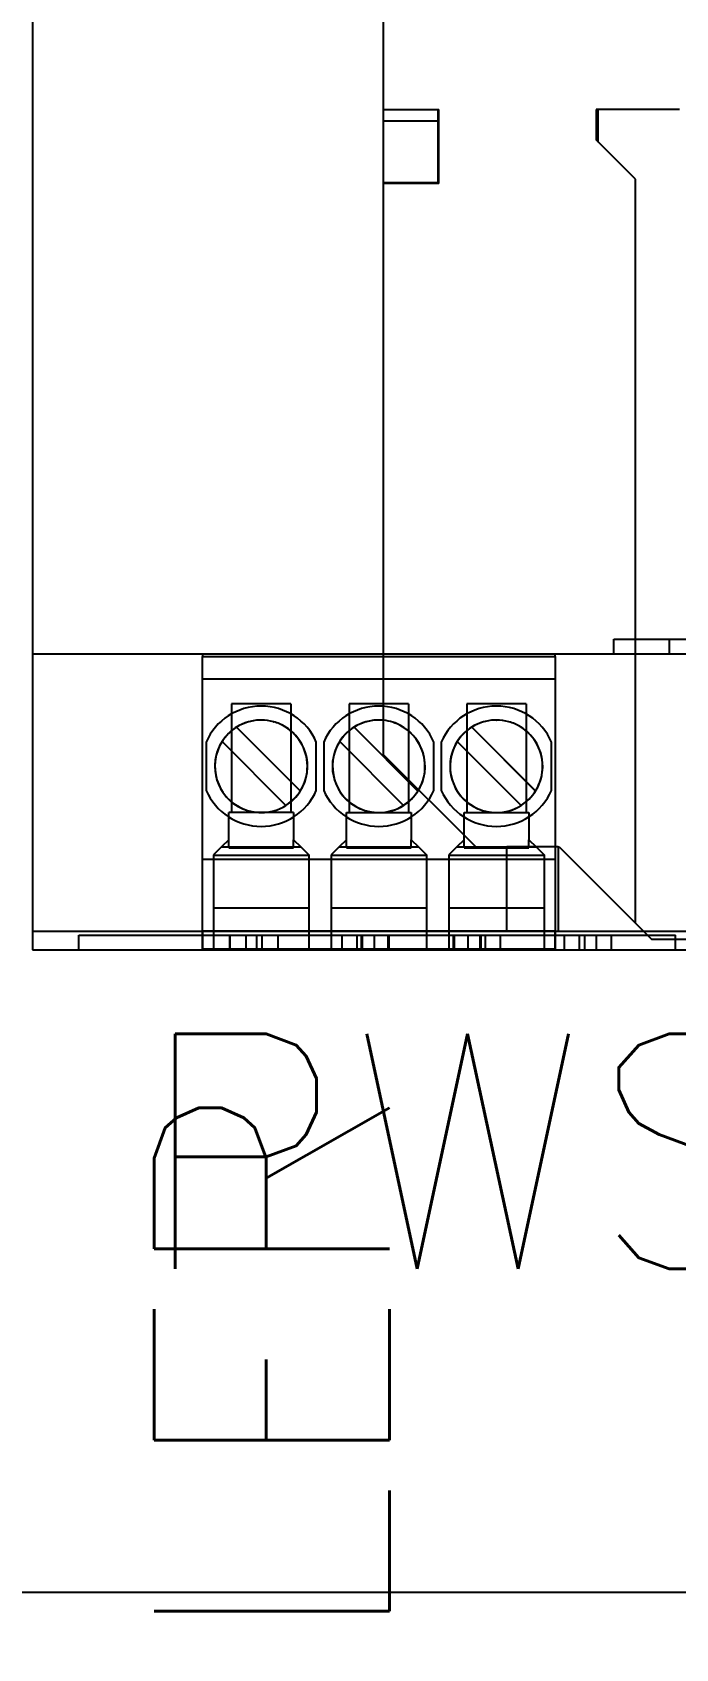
# Model space of a CAD drawing. Header units: inches. Extents: x -8 to 28.4, y -30 to 31.2.
# Drawn here: x 3.064 to 4.432, y 7.999 to 11.438 of the extents above; entities that cross this region are included whole.
import ezdxf
from ezdxf.enums import TextEntityAlignment as Align

# ---------------------------------------------------------------- set-up
doc = ezdxf.new("R2010")
doc.units = ezdxf.units.IN
doc.header["$MEASUREMENT"] = 0
for name, color, linetype in [('MAIN-1', 7, 'Continuous'), ('MAIN-2', 7, 'Continuous'), ('PSYMS', 7, 'Continuous'), ('PTAG', 150, 'Continuous')]:
    doc.layers.add(name, color=color, linetype=linetype)
doc.styles.add('WD', font='romans.shx')

# ---------------------------------------------------------------- blocks, each defined once
blk = doc.blocks.new('2866776')
at = {"layer": 'MAIN-1'}
for p, q in [((0, 4.7278), (0, 0.6333)), ((0, 0.6333), (0, 0.0034)), ((0, 0.6333), (3.5433, 0.6333)), ((0.3614, 0.6333), (0.3614, 0.6276)), ((0.3614, 0.5792), (0.3614, 0.6276)), ((0.3614, 0.6276), (1.1112, 0.6276)), ((1.1112, 0.6276), (1.1112, 0.6333)), ((1.1112, 0.6276), (1.1112, 0.5792)), ((0.3614, 0.1964), (0.3614, 0.5792)), ((1.1112, 0.5792), (0.3614, 0.5792)), ((1.1112, 0.5792), (1.1112, 0.1964)), ((0.5128, 0.4887), (0.5129, 0.4887)), ((0.7362, 0.4924), (0.7364, 0.4923)), ((1.0128, 0.4887), (1.0129, 0.4887)), ((0.5695, 0.3414), (0.4338, 0.4771)), ((0.6838, 0.4771), (0.8195, 0.3414)), ((0.9338, 0.4771), (1.0695, 0.3414)), ((0.3692, 0.4456), (0.3692, 0.3426)), ((0.5389, 0.3108), (0.4032, 0.4465)), ((0.4032, 0.4465), (0.4032, 0.4465)), ((0.5389, 0.3108), (0.4032, 0.4465)), ((0.6035, 0.3426), (0.6035, 0.4456)), ((0.6192, 0.4456), (0.6192, 0.3426)), ((0.6532, 0.4465), (0.6532, 0.4465)), ((0.7889, 0.3108), (0.6532, 0.4465)), ((0.7889, 0.3108), (0.6532, 0.4465)), ((0.8535, 0.3426), (0.8535, 0.4456)), ((0.8692, 0.4456), (0.8692, 0.3426)), ((0.9032, 0.4465), (0.9032, 0.4465)), ((1.0389, 0.3108), (0.9032, 0.4465)), ((1.0389, 0.3108), (0.9032, 0.4465)), ((1.1035, 0.3426), (1.1035, 0.4456)), ((0.3614, 0.0055), (0.3614, 0.1964)), ((0.3614, 0.1964), (1.1112, 0.1964)), ((1.1112, 0.1964), (1.1112, 0.0055)), ((1.231, 0.0034), (1.231, 0.0349)), ((1.231, 0.0034), (1.231, 0.0349)), ((1.231, 0.0034), (1.231, 0.0349)), ((1.231, 0.0034), (1.231, 0.0349)), ((1.231, 0.0034), (1.231, 0.0349)), ((1.231, 0.0034), (1.231, 0.0349)), ((1.231, 0.0034), (1.231, 0.0349)), ((0, 0.0034), (0.3614, 0.0034)), ((0.3614, 0.0055), (0.3614, 0.0034)), ((0.3614, 0.0055), (1.1112, 0.0055)), ((0.3614, 0.0034), (1.1112, 0.0034)), ((1.1112, 0.0034), (1.1112, 0.0055)), ((1.1112, 0.0034), (1.9518, 0.0034))]:
    blk.add_line(p, q, dxfattribs=at)
for centre, radius, start, end in [((0.4864, 0.3941), 0.128, 90, 156.2604), ((0.4864, 0.3941), 0.128, 23.7396, 90), ((0.7364, 0.3941), 0.128, 90, 156.2604), ((0.7364, 0.3941), 0.128, 23.7396, 90), ((0.9864, 0.3941), 0.128, 90, 156.2604), ((0.9864, 0.3941), 0.128, 23.7396, 90), ((0.4862, 0.3939), 0.0984, 90, 270), ((0.4862, 0.3939), 0.0984, 74.3479, 90), ((0.4862, 0.3939), 0.0984, 66.5218, 74.3479), ((0.4862, 0.3939), 0.0984, 302.291, 66.5218), ((0.7362, 0.3939), 0.0984, 90, 270), ((0.7362, 0.3939), 0.0984, 66.5218, 90), ((0.7362, 0.3939), 0.0984, 270, 66.5218), ((0.9862, 0.3939), 0.0984, 90, 270), ((0.9862, 0.3939), 0.0984, 74.3479, 90), ((0.9862, 0.3939), 0.0984, 66.5218, 74.3479), ((0.9862, 0.3939), 0.0984, 302.291, 66.5218), ((0.4864, 0.3941), 0.128, 203.7396, 270), ((0.4862, 0.3939), 0.0984, 270, 302.291), ((0.4864, 0.3941), 0.128, 270, 336.2604), ((0.7364, 0.3941), 0.128, 203.7396, 270), ((0.7364, 0.3941), 0.128, 270, 336.2604), ((0.9864, 0.3941), 0.128, 203.7396, 270), ((0.9862, 0.3939), 0.0984, 270, 302.291), ((0.9864, 0.3941), 0.128, 270, 336.2604)]:
    blk.add_arc(centre, radius, start, end, dxfattribs=at)
for centre, start_param, end_param in [((0.4864, 0.3939), -2.748893, -2.18531), ((0.4864, 0.3939), -3.022075, -2.748893), ((0.4864, 0.3939), 3.12605, 3.26111), ((0.4864, 0.3939), 3.124519, 3.12605), ((0.7364, 0.3939), -2.748893, -2.18531), ((0.7364, 0.3939), 3.12605, 3.534292), ((0.7364, 0.3939), 3.124519, 3.12605), ((0.9864, 0.3939), -2.748893, -2.18531), ((0.9864, 0.3939), -3.022075, -2.748893), ((0.9864, 0.3939), 3.12605, 3.26111), ((0.9864, 0.3939), 3.124519, 3.12605), ((0.4864, 0.3939), -2.18531, -1.741681), ((0.7364, 0.3939), -2.18531, -1.741681), ((0.9864, 0.3939), -2.18531, -1.741681), ((0.4864, 0.3939), -1.741681, -0.018604), ((0.7364, 0.3939), -1.741681, -0.018604), ((0.9864, 0.3939), -1.741681, -0.018604)]:
    blk.add_ellipse(centre, major_axis=(-0.0377, -0.0909), ratio=1, start_param=start_param, end_param=end_param, dxfattribs=at)
at = {"layer": 'MAIN-2'}
for p, q in [((0.7457, 3.8445), (0.7457, 0.4193)), ((0.7457, 1.7913), (0.7457, 1.7913)), ((0.7457, 1.7913), (0.8638, 1.7913)), ((0.8622, 1.7913), (0.8617, 1.7677)), ((0.8638, 1.6339), (0.8638, 1.7913)), ((1.1985, 1.7913), (1.1985, 1.7269)), ((1.3756, 1.7913), (1.1985, 1.7913)), ((1.203, 1.7224), (1.203, 1.7913)), ((0.7457, 1.7677), (0.8617, 1.7677)), ((0.8617, 1.7677), (0.8617, 1.6359)), ((1.2817, 1.6436), (1.1985, 1.7269)), ((0.8617, 1.6359), (0.7457, 1.636)), ((0.8638, 1.6339), (0.7457, 1.6339)), ((0.8638, 1.6339), (0.8617, 1.6359)), ((1.2817, 0.0604), (1.2817, 1.6436)), ((1.2817, 1.6436), (1.2817, 1.6436)), ((1.2362, 0.6648), (1.2362, 0.6648)), ((1.2362, 0.6648), (1.4724, 0.6648)), ((1.2362, 0.6333), (1.2362, 0.6648)), ((1.3543, 0.6333), (1.3543, 0.6648)), ((0, 0.6333), (0, 0.6333)), ((0.3614, 0.6333), (0.3614, 0.6333)), ((0.3614, 0.6276), (0.3614, 0.6276)), ((0.3614, 0.6276), (0.3614, 0.6276)), ((1.1112, 0.6333), (1.1112, 0.6333)), ((1.1112, 0.6276), (1.1112, 0.6276)), ((1.1112, 0.6276), (1.1112, 0.6276)), ((1.2362, 0.6333), (1.2362, 0.6333)), ((0.4234, 0.5272), (0.4234, 0.5272)), ((0.4234, 0.5272), (0.4234, 0.2955)), ((0.5494, 0.5272), (0.4234, 0.5272)), ((0.5494, 0.5272), (0.5494, 0.5272)), ((0.5494, 0.5272), (0.5494, 0.2955)), ((0.6734, 0.5272), (0.6734, 0.5272)), ((0.7994, 0.5272), (0.6734, 0.5272)), ((0.6734, 0.5272), (0.6734, 0.2955)), ((0.7994, 0.5272), (0.7994, 0.2955)), ((0.7994, 0.5272), (0.7994, 0.5272)), ((0.9234, 0.5272), (0.9234, 0.5272)), ((1.0494, 0.5272), (0.9234, 0.5272)), ((0.9234, 0.5272), (0.9234, 0.2955)), ((1.0494, 0.5272), (1.0494, 0.2955)), ((1.0494, 0.5272), (1.0494, 0.5272)), ((0.4862, 0.4924), (0.4864, 0.4923)), ((0.524, 0.4848), (0.5239, 0.4849)), ((0.774, 0.4848), (0.7739, 0.4849)), ((0.9862, 0.4924), (0.9864, 0.4923)), ((1.024, 0.4848), (1.0239, 0.4849)), ((0.4338, 0.4771), (0.5696, 0.3413)), ((0.4338, 0.4771), (0.4338, 0.4771)), ((0.6838, 0.4771), (0.6838, 0.4771)), ((0.6838, 0.4771), (0.8196, 0.3413)), ((0.9338, 0.4771), (0.9338, 0.4771)), ((0.9338, 0.4771), (1.0696, 0.3413)), ((0.3692, 0.4456), (0.3692, 0.4456)), ((0.6035, 0.4456), (0.6035, 0.4456)), ((0.6192, 0.4456), (0.6192, 0.4456)), ((0.7457, 0.4193), (0.7457, 0.4193)), ((0.7457, 0.4193), (0.9426, 0.2224)), ((0.8535, 0.4456), (0.8535, 0.4456)), ((0.8692, 0.4456), (0.8692, 0.4456)), ((1.1035, 0.4456), (1.1035, 0.4456)), ((0.3692, 0.3426), (0.3692, 0.3426)), ((0.539, 0.3107), (0.5389, 0.3108)), ((0.5389, 0.3107), (0.5389, 0.3108)), ((0.5389, 0.3107), (0.539, 0.3107)), ((0.5696, 0.3413), (0.5695, 0.3414)), ((0.5696, 0.3413), (0.5696, 0.3413)), ((0.6035, 0.3426), (0.6035, 0.3426)), ((0.6192, 0.3426), (0.6192, 0.3426)), ((0.789, 0.3107), (0.7889, 0.3108)), ((0.7889, 0.3107), (0.7889, 0.3108)), ((0.7889, 0.3107), (0.789, 0.3107)), ((0.8195, 0.3414), (0.8196, 0.3413)), ((0.8196, 0.3413), (0.8196, 0.3413)), ((0.8535, 0.3426), (0.8535, 0.3426)), ((0.8692, 0.3426), (0.8692, 0.3426)), ((1.0389, 0.3107), (1.0389, 0.3108)), ((1.039, 0.3107), (1.0389, 0.3108)), ((1.0389, 0.3107), (1.039, 0.3107)), ((1.0695, 0.3414), (1.0696, 0.3413)), ((1.0696, 0.3413), (1.0696, 0.3413)), ((1.1035, 0.3426), (1.1035, 0.3426)), ((0.4175, 0.2955), (0.4175, 0.2955)), ((0.5553, 0.2955), (0.4175, 0.2955)), ((0.4175, 0.2378), (0.4175, 0.2955)), ((0.4234, 0.2955), (0.4234, 0.2955)), ((0.4471, 0.3036), (0.447, 0.3037)), ((0.4597, 0.2992), (0.4598, 0.2991)), ((0.4862, 0.2955), (0.4864, 0.2955)), ((0.5494, 0.2955), (0.5494, 0.2955)), ((0.5553, 0.2955), (0.5553, 0.2955)), ((0.5553, 0.2955), (0.5553, 0.2378)), ((0.6675, 0.2378), (0.6675, 0.2955)), ((0.6675, 0.2955), (0.8053, 0.2955)), ((0.6675, 0.2955), (0.6675, 0.2955)), ((0.6734, 0.2955), (0.6734, 0.2955)), ((0.6971, 0.3036), (0.697, 0.3037)), ((0.7097, 0.2992), (0.7098, 0.2991)), ((0.7362, 0.2955), (0.7364, 0.2955)), ((0.7994, 0.2955), (0.7994, 0.2955)), ((0.8053, 0.2955), (0.8053, 0.2378)), ((0.8053, 0.2955), (0.8053, 0.2955)), ((0.9175, 0.2378), (0.9175, 0.2955)), ((0.9175, 0.2955), (1.0553, 0.2955)), ((0.9175, 0.2955), (0.9175, 0.2955)), ((0.9234, 0.2955), (0.9234, 0.2955)), ((0.9471, 0.3036), (0.947, 0.3037)), ((0.9597, 0.2992), (0.9598, 0.2991)), ((0.9862, 0.2955), (0.9864, 0.2955)), ((1.0494, 0.2955), (1.0494, 0.2955)), ((1.0553, 0.2955), (1.0553, 0.2378)), ((1.0553, 0.2955), (1.0553, 0.2955)), ((0.4021, 0.2224), (0.385, 0.2053)), ((0.4175, 0.2378), (0.4021, 0.2224)), ((0.4021, 0.2224), (0.5706, 0.2224)), ((0.4175, 0.2201), (0.4175, 0.2378)), ((0.4175, 0.2378), (0.4175, 0.2378)), ((0.4175, 0.2201), (0.5553, 0.2201)), ((0.5553, 0.2378), (0.5706, 0.2224)), ((0.5553, 0.2201), (0.5553, 0.2378)), ((0.5553, 0.2378), (0.5553, 0.2378)), ((0.5706, 0.2224), (0.5877, 0.2053)), ((0.6521, 0.2224), (0.635, 0.2053)), ((0.6675, 0.2378), (0.6521, 0.2224)), ((0.6521, 0.2224), (0.8206, 0.2224)), ((0.6675, 0.2378), (0.6675, 0.2378)), ((0.6675, 0.2201), (0.6675, 0.2378)), ((0.6675, 0.2201), (0.8053, 0.2201)), ((0.8053, 0.2378), (0.8206, 0.2224)), ((0.8053, 0.2378), (0.8053, 0.2378)), ((0.8053, 0.2201), (0.8053, 0.2378)), ((0.8206, 0.2224), (0.8377, 0.2053)), ((0.9021, 0.2224), (0.885, 0.2053)), ((0.9175, 0.2378), (0.9021, 0.2224)), ((0.9021, 0.2224), (1.0706, 0.2224)), ((0.9175, 0.2378), (0.9175, 0.2378)), ((0.9175, 0.2201), (0.9175, 0.2378)), ((0.9175, 0.2201), (1.0553, 0.2201)), ((0.9426, 0.2224), (1.0086, 0.2224)), ((0.9426, 0.2224), (0.9426, 0.2224)), ((1.0086, 0.0428), (1.0086, 0.2224)), ((1.1174, 0.2224), (1.0086, 0.2224)), ((1.0553, 0.2378), (1.0706, 0.2224)), ((1.0553, 0.2378), (1.0553, 0.2378)), ((1.0553, 0.2201), (1.0553, 0.2378)), ((1.0706, 0.2224), (1.0877, 0.2053)), ((1.1174, 0.2224), (1.1174, 0.0428)), ((1.1174, 0.2224), (1.1197, 0.2224)), ((1.1197, 0.2224), (1.3166, 0.0256)), ((1.1197, 0.2224), (1.1197, 0.2224)), ((0.3614, 0.1964), (0.3614, 0.1964)), ((0.385, 0.2053), (0.385, 0.205)), ((0.385, 0.2053), (0.385, 0.2053)), ((0.385, 0.205), (0.5877, 0.205)), ((0.385, 0.205), (0.385, 0.0055)), ((0.5877, 0.2053), (0.5877, 0.2053)), ((0.5877, 0.2053), (0.5877, 0.205)), ((0.5877, 0.205), (0.5877, 0.0055)), ((0.635, 0.2053), (0.635, 0.2053)), ((0.635, 0.2053), (0.635, 0.205)), ((0.635, 0.205), (0.635, 0.0055)), ((0.635, 0.205), (0.8377, 0.205)), ((0.8377, 0.2053), (0.8377, 0.205)), ((0.8377, 0.2053), (0.8377, 0.2053)), ((0.8377, 0.205), (0.8377, 0.0055)), ((0.885, 0.2053), (0.885, 0.2053)), ((0.885, 0.2053), (0.885, 0.205)), ((0.885, 0.205), (0.885, 0.0055)), ((0.885, 0.205), (1.0877, 0.205)), ((1.0877, 0.2053), (1.0877, 0.2053)), ((1.0877, 0.2053), (1.0877, 0.205)), ((1.0877, 0.205), (1.0877, 0.0055)), ((1.1112, 0.1964), (1.1112, 0.1964)), ((0.5877, 0.0921), (0.385, 0.0921)), ((0.8377, 0.0921), (0.635, 0.0921)), ((1.0877, 0.0921), (0.885, 0.0921)), ((0, 0.0428), (0, 0.0428)), ((0, 0.0428), (3.5433, 0.0428)), ((0.0984, 0.0349), (0.0984, 0.0349)), ((0.0984, 0.0349), (0.0984, 0.0349)), ((0.0984, 0.0349), (0.0984, 0.0349)), ((0.0984, 0.0349), (0.0984, 0.0349)), ((0.0984, 0.0349), (0.0984, 0.0349)), ((0.0984, 0.0349), (0.0984, 0.0349)), ((0.0984, 0.0349), (0.0984, 0.0349)), ((0.0984, 0.0349), (0.0984, 0.0349)), ((0.0984, 0.0349), (0.0984, 0.0349)), ((0.0984, 0.0349), (0.0984, 0.0349)), ((0.0984, 0.0349), (0.4769, 0.0349)), ((0.0984, 0.0349), (0.0984, 0.0349)), ((0.0984, 0.0034), (0.0984, 0.0349)), ((0.0984, 0.0349), (0.0984, 0.0349)), ((0.0984, 0.0349), (0.0984, 0.0349)), ((0.3614, 0.0429), (0.3614, 0.0055)), ((1.1112, 0.0429), (0.3614, 0.0429)), ((0.3614, 0.0429), (0.3614, 0.0429)), ((0.42, 0.0034), (0.42, 0.0349)), ((0.42, 0.0034), (0.42, 0.0349)), ((0.42, 0.0034), (0.42, 0.0349)), ((0.42, 0.0034), (0.42, 0.0349)), ((0.42, 0.0034), (0.42, 0.0349)), ((0.42, 0.0034), (0.42, 0.0349)), ((0.42, 0.0034), (0.42, 0.0349)), ((0.42, 0.0034), (0.42, 0.0349)), ((0.42, 0.0034), (0.42, 0.0349)), ((0.42, 0.0034), (0.42, 0.0349)), ((0.42, 0.0034), (0.42, 0.0349)), ((0.42, 0.0034), (0.42, 0.0349)), ((0.42, 0.0034), (0.42, 0.0349)), ((0.42, 0.0034), (0.42, 0.0349)), ((0.42, 0.0034), (0.42, 0.0349)), ((0.42, 0.0034), (0.42, 0.0349)), ((0.42, 0.0034), (0.42, 0.0349)), ((0.42, 0.0034), (0.42, 0.0349)), ((0.42, 0.0034), (0.42, 0.0349)), ((0.42, 0.0034), (0.42, 0.0349)), ((0.42, 0.0034), (0.42, 0.0349)), ((0.42, 0.0034), (0.42, 0.0349)), ((0.42, 0.0034), (0.42, 0.0349)), ((0.4201, 0.0034), (0.4201, 0.0349)), ((0.4542, 0.0349), (0.5224, 0.0349)), ((0.4542, 0.0034), (0.4542, 0.0349)), ((0.4542, 0.0034), (0.4542, 0.0349)), ((0.4542, 0.0034), (0.4542, 0.0349)), ((0.4542, 0.0034), (0.4542, 0.0349)), ((0.4542, 0.0034), (0.4542, 0.0349)), ((0.4542, 0.0034), (0.4542, 0.0349)), ((0.4542, 0.0034), (0.4542, 0.0349)), ((0.4542, 0.0034), (0.4542, 0.0349)), ((0.4542, 0.0034), (0.4542, 0.0349)), ((0.4542, 0.0034), (0.4542, 0.0349)), ((0.4542, 0.0034), (0.4542, 0.0349)), ((0.4542, 0.0034), (0.4542, 0.0349)), ((0.4768, 0.0034), (0.4768, 0.0349)), ((0.4769, 0.0349), (0.4882, 0.0349)), ((0.4769, 0.0034), (0.4769, 0.0349)), ((0.4882, 0.0034), (0.4882, 0.0349)), ((0.4882, 0.0034), (0.4882, 0.0349)), ((0.4882, 0.0034), (0.4882, 0.0349)), ((0.4882, 0.0034), (0.4882, 0.0349)), ((0.4882, 0.0034), (0.4882, 0.0349)), ((0.4882, 0.0034), (0.4882, 0.0349)), ((0.4882, 0.0034), (0.4882, 0.0349)), ((0.4882, 0.0034), (0.4882, 0.0349)), ((0.4882, 0.0034), (0.4882, 0.0349)), ((0.4882, 0.0034), (0.4882, 0.0349)), ((0.4882, 0.0034), (0.4882, 0.0349)), ((0.5224, 0.0349), (0.6587, 0.0349)), ((0.5224, 0.0034), (0.5224, 0.0349)), ((0.5224, 0.0034), (0.5224, 0.0349)), ((0.5224, 0.0034), (0.5224, 0.0349)), ((0.5224, 0.0034), (0.5224, 0.0349)), ((0.5224, 0.0034), (0.5224, 0.0349)), ((0.5224, 0.0034), (0.5224, 0.0349)), ((0.5224, 0.0034), (0.5224, 0.0349)), ((0.5224, 0.0034), (0.5224, 0.0349)), ((0.5224, 0.0034), (0.5224, 0.0349)), ((0.5224, 0.0034), (0.5224, 0.0349)), ((0.5224, 0.0034), (0.5224, 0.0349)), ((0.5224, 0.0034), (0.5224, 0.0349)), ((0.5224, 0.0034), (0.5224, 0.0349)), ((0.5224, 0.0034), (0.5224, 0.0349)), ((0.5224, 0.0034), (0.5224, 0.0349)), ((0.5224, 0.0034), (0.5224, 0.0349)), ((0.5224, 0.0034), (0.5224, 0.0349)), ((0.5224, 0.0034), (0.5224, 0.0349)), ((0.5224, 0.0034), (0.5224, 0.0349)), ((0.5224, 0.0034), (0.5224, 0.0349)), ((0.5224, 0.0034), (0.5224, 0.0349)), ((0.5224, 0.0034), (0.5224, 0.0349)), ((0.5224, 0.0034), (0.5224, 0.0349)), ((0.5224, 0.0034), (0.5224, 0.0349)), ((0.6587, 0.0349), (0.7269, 0.0349)), ((0.6587, 0.0034), (0.6587, 0.0349)), ((0.6587, 0.0034), (0.6587, 0.0349)), ((0.6587, 0.0034), (0.6587, 0.0349)), ((0.6587, 0.0034), (0.6587, 0.0349)), ((0.6587, 0.0034), (0.6587, 0.0349)), ((0.6587, 0.0034), (0.6587, 0.0349)), ((0.6587, 0.0034), (0.6587, 0.0349)), ((0.6587, 0.0034), (0.6587, 0.0349)), ((0.6587, 0.0034), (0.6587, 0.0349)), ((0.6587, 0.0034), (0.6587, 0.0349)), ((0.6587, 0.0034), (0.6587, 0.0349)), ((0.6587, 0.0034), (0.6587, 0.0349)), ((0.6587, 0.0034), (0.6587, 0.0349)), ((0.6587, 0.0034), (0.6587, 0.0349)), ((0.6587, 0.0034), (0.6587, 0.0349)), ((0.6587, 0.0034), (0.6587, 0.0349)), ((0.6587, 0.0034), (0.6587, 0.0349)), ((0.6587, 0.0034), (0.6587, 0.0349)), ((0.6587, 0.0034), (0.6587, 0.0349)), ((0.6587, 0.0034), (0.6587, 0.0349)), ((0.6587, 0.0034), (0.6587, 0.0349)), ((0.6587, 0.0034), (0.6587, 0.0349)), ((0.6587, 0.0034), (0.6587, 0.0349)), ((0.6587, 0.0034), (0.6587, 0.0349)), ((0.6904, 0.0034), (0.6904, 0.0349)), ((0.6904, 0.0034), (0.6904, 0.0349)), ((0.6904, 0.0349), (0.6993, 0.0349)), ((0.6904, 0.0034), (0.6904, 0.0349)), ((0.6904, 0.0034), (0.6904, 0.0349)), ((0.6904, 0.0034), (0.6904, 0.0349)), ((0.6904, 0.0034), (0.6904, 0.0349)), ((0.6904, 0.0034), (0.6904, 0.0349)), ((0.6904, 0.0034), (0.6904, 0.0349)), ((0.6904, 0.0034), (0.6904, 0.0349)), ((0.6904, 0.0034), (0.6904, 0.0349)), ((0.6904, 0.0034), (0.6904, 0.0349)), ((0.6993, 0.0349), (0.9542, 0.0349)), ((0.6993, 0.0034), (0.6993, 0.0349)), ((0.7018, 0.0034), (0.7018, 0.0349)), ((0.7269, 0.0034), (0.7269, 0.0349)), ((0.7269, 0.0034), (0.7269, 0.0349)), ((0.7269, 0.0034), (0.7269, 0.0349)), ((0.7269, 0.0034), (0.7269, 0.0349)), ((0.7269, 0.0034), (0.7269, 0.0349)), ((0.7269, 0.0034), (0.7269, 0.0349)), ((0.7269, 0.0034), (0.7269, 0.0349)), ((0.7269, 0.0034), (0.7269, 0.0349)), ((0.7269, 0.0034), (0.7269, 0.0349)), ((0.7269, 0.0034), (0.7269, 0.0349)), ((0.7269, 0.0034), (0.7269, 0.0349)), ((0.7269, 0.0034), (0.7269, 0.0349)), ((0.7561, 0.0034), (0.7561, 0.0349)), ((0.7586, 0.0034), (0.7586, 0.0349)), ((0.7586, 0.0034), (0.7586, 0.0349)), ((0.7586, 0.0034), (0.7586, 0.0349)), ((0.7586, 0.0034), (0.7586, 0.0349)), ((0.7586, 0.0034), (0.7586, 0.0349)), ((0.7586, 0.0034), (0.7586, 0.0349)), ((0.7586, 0.0034), (0.7586, 0.0349)), ((0.7586, 0.0034), (0.7586, 0.0349)), ((0.7586, 0.0034), (0.7586, 0.0349)), ((0.7586, 0.0034), (0.7586, 0.0349)), ((0.7586, 0.0034), (0.7586, 0.0349)), ((0.7586, 0.0034), (0.7586, 0.0349)), ((0.7586, 0.0034), (0.7586, 0.0349)), ((0.7586, 0.0034), (0.7586, 0.0349)), ((0.7586, 0.0034), (0.7586, 0.0349)), ((0.7586, 0.0034), (0.7586, 0.0349)), ((0.7586, 0.0034), (0.7586, 0.0349)), ((0.7586, 0.0034), (0.7586, 0.0349)), ((0.7586, 0.0034), (0.7586, 0.0349)), ((0.7586, 0.0034), (0.7586, 0.0349)), ((0.7586, 0.0034), (0.7586, 0.0349)), ((0.7586, 0.0034), (0.7586, 0.0349)), ((0.7586, 0.0034), (0.7586, 0.0349)), ((0.895, 0.0034), (0.895, 0.0349)), ((0.895, 0.0034), (0.895, 0.0349)), ((0.895, 0.0034), (0.895, 0.0349)), ((0.895, 0.0034), (0.895, 0.0349)), ((0.895, 0.0034), (0.895, 0.0349)), ((0.895, 0.0034), (0.895, 0.0349)), ((0.895, 0.0034), (0.895, 0.0349)), ((0.895, 0.0034), (0.895, 0.0349)), ((0.895, 0.0034), (0.895, 0.0349)), ((0.895, 0.0034), (0.895, 0.0349)), ((0.895, 0.0034), (0.895, 0.0349)), ((0.895, 0.0034), (0.895, 0.0349)), ((0.895, 0.0034), (0.895, 0.0349)), ((0.895, 0.0034), (0.895, 0.0349)), ((0.895, 0.0034), (0.895, 0.0349)), ((0.895, 0.0034), (0.895, 0.0349)), ((0.895, 0.0034), (0.895, 0.0349)), ((0.895, 0.0034), (0.895, 0.0349)), ((0.895, 0.0034), (0.895, 0.0349)), ((0.895, 0.0034), (0.895, 0.0349)), ((0.895, 0.0034), (0.895, 0.0349)), ((0.895, 0.0034), (0.895, 0.0349)), ((0.895, 0.0034), (0.895, 0.0349)), ((0.8974, 0.0034), (0.8974, 0.0349)), ((0.9266, 0.0034), (0.9266, 0.0349)), ((0.9266, 0.0034), (0.9266, 0.0349)), ((0.9266, 0.0034), (0.9266, 0.0349)), ((0.9266, 0.0349), (0.9948, 0.0349)), ((0.9266, 0.0034), (0.9266, 0.0349)), ((0.9266, 0.0034), (0.9266, 0.0349)), ((0.9266, 0.0034), (0.9266, 0.0349)), ((0.9266, 0.0034), (0.9266, 0.0349)), ((0.9266, 0.0034), (0.9266, 0.0349)), ((0.9266, 0.0034), (0.9266, 0.0349)), ((0.9266, 0.0034), (0.9266, 0.0349)), ((0.9266, 0.0034), (0.9266, 0.0349)), ((0.9266, 0.0034), (0.9266, 0.0349)), ((0.9518, 0.0034), (0.9518, 0.0349)), ((0.9542, 0.0349), (0.9632, 0.0349)), ((0.9542, 0.0034), (0.9542, 0.0349)), ((0.9632, 0.0034), (0.9632, 0.0349)), ((0.9632, 0.0034), (0.9632, 0.0349)), ((0.9632, 0.0034), (0.9632, 0.0349)), ((0.9632, 0.0034), (0.9632, 0.0349)), ((0.9632, 0.0034), (0.9632, 0.0349)), ((0.9632, 0.0034), (0.9632, 0.0349)), ((0.9632, 0.0034), (0.9632, 0.0349)), ((0.9632, 0.0034), (0.9632, 0.0349)), ((0.9632, 0.0034), (0.9632, 0.0349)), ((0.9632, 0.0034), (0.9632, 0.0349)), ((0.9632, 0.0034), (0.9632, 0.0349)), ((0.9948, 0.0034), (0.9948, 0.0349)), ((0.9948, 0.0034), (0.9948, 0.0349)), ((0.9948, 0.0034), (0.9948, 0.0349)), ((0.9948, 0.0034), (0.9948, 0.0349)), ((0.9948, 0.0034), (0.9948, 0.0349)), ((0.9948, 0.0034), (0.9948, 0.0349)), ((0.9948, 0.0349), (1.1312, 0.0349)), ((0.9948, 0.0034), (0.9948, 0.0349)), ((0.9948, 0.0034), (0.9948, 0.0349)), ((0.9948, 0.0034), (0.9948, 0.0349)), ((0.9948, 0.0034), (0.9948, 0.0349)), ((0.9948, 0.0034), (0.9948, 0.0349)), ((0.9948, 0.0034), (0.9948, 0.0349)), ((0.9948, 0.0034), (0.9948, 0.0349)), ((0.9948, 0.0034), (0.9948, 0.0349)), ((0.9948, 0.0034), (0.9948, 0.0349)), ((0.9948, 0.0034), (0.9948, 0.0349)), ((0.9948, 0.0034), (0.9948, 0.0349)), ((0.9948, 0.0034), (0.9948, 0.0349)), ((0.9948, 0.0034), (0.9948, 0.0349)), ((0.9948, 0.0034), (0.9948, 0.0349)), ((0.9948, 0.0034), (0.9948, 0.0349)), ((0.9948, 0.0034), (0.9948, 0.0349)), ((0.9948, 0.0034), (0.9948, 0.0349)), ((0.9948, 0.0034), (0.9948, 0.0349)), ((1.1112, 0.0055), (1.1112, 0.0429)), ((1.1112, 0.0429), (1.1112, 0.0429)), ((1.1312, 0.0034), (1.1312, 0.0349)), ((1.1312, 0.0034), (1.1312, 0.0349)), ((1.1312, 0.0034), (1.1312, 0.0349)), ((1.1312, 0.0034), (1.1312, 0.0349)), ((1.1312, 0.0034), (1.1312, 0.0349)), ((1.1312, 0.0034), (1.1312, 0.0349)), ((1.1312, 0.0349), (1.1994, 0.0349)), ((1.1312, 0.0034), (1.1312, 0.0349)), ((1.1312, 0.0034), (1.1312, 0.0349)), ((1.1312, 0.0034), (1.1312, 0.0349)), ((1.1312, 0.0034), (1.1312, 0.0349)), ((1.1312, 0.0034), (1.1312, 0.0349)), ((1.1312, 0.0034), (1.1312, 0.0349)), ((1.1312, 0.0034), (1.1312, 0.0349)), ((1.1312, 0.0034), (1.1312, 0.0349)), ((1.1312, 0.0034), (1.1312, 0.0349)), ((1.1312, 0.0034), (1.1312, 0.0349)), ((1.1312, 0.0034), (1.1312, 0.0349)), ((1.1312, 0.0034), (1.1312, 0.0349)), ((1.1312, 0.0034), (1.1312, 0.0349)), ((1.1312, 0.0034), (1.1312, 0.0349)), ((1.1312, 0.0034), (1.1312, 0.0349)), ((1.1312, 0.0034), (1.1312, 0.0349)), ((1.1312, 0.0034), (1.1312, 0.0349)), ((1.1312, 0.0034), (1.1312, 0.0349)), ((1.1628, 0.0034), (1.1628, 0.0349)), ((1.1628, 0.0034), (1.1628, 0.0349)), ((1.1628, 0.0034), (1.1628, 0.0349)), ((1.1628, 0.0349), (1.231, 0.0349)), ((1.1628, 0.0034), (1.1628, 0.0349)), ((1.1628, 0.0034), (1.1628, 0.0349)), ((1.1628, 0.0034), (1.1628, 0.0349)), ((1.1628, 0.0034), (1.1628, 0.0349)), ((1.1628, 0.0034), (1.1628, 0.0349)), ((1.1628, 0.0034), (1.1628, 0.0349)), ((1.1628, 0.0034), (1.1628, 0.0349)), ((1.1628, 0.0034), (1.1628, 0.0349)), ((1.1742, 0.0034), (1.1742, 0.0349)), ((1.1994, 0.0034), (1.1994, 0.0349)), ((1.1994, 0.0034), (1.1994, 0.0349)), ((1.1994, 0.0034), (1.1994, 0.0349)), ((1.1994, 0.0034), (1.1994, 0.0349)), ((1.1994, 0.0034), (1.1994, 0.0349)), ((1.1994, 0.0034), (1.1994, 0.0349)), ((1.1994, 0.0034), (1.1994, 0.0349)), ((1.1994, 0.0034), (1.1994, 0.0349)), ((1.1994, 0.0034), (1.1994, 0.0349)), ((1.1994, 0.0034), (1.1994, 0.0349)), ((1.1994, 0.0034), (1.1994, 0.0349)), ((1.1994, 0.0034), (1.1994, 0.0349)), ((1.231, 0.0034), (1.231, 0.0349)), ((1.231, 0.0034), (1.231, 0.0349)), ((1.231, 0.0034), (1.231, 0.0349)), ((1.231, 0.0034), (1.231, 0.0349)), ((1.231, 0.0034), (1.231, 0.0349)), ((1.231, 0.0034), (1.231, 0.0349)), ((1.231, 0.0034), (1.231, 0.0349)), ((1.231, 0.0034), (1.231, 0.0349)), ((1.231, 0.0034), (1.231, 0.0349)), ((1.231, 0.0034), (1.231, 0.0349)), ((1.231, 0.0034), (1.231, 0.0349)), ((1.231, 0.0034), (1.231, 0.0349)), ((1.231, 0.0034), (1.231, 0.0349)), ((1.231, 0.0034), (1.231, 0.0349)), ((1.231, 0.0034), (1.231, 0.0349)), ((1.231, 0.0034), (1.231, 0.0349)), ((1.231, 0.0349), (1.231, 0.0349)), ((1.231, 0.0349), (1.3674, 0.0349)), ((1.231, 0.0034), (1.231, 0.0349)), ((1.2817, 0.0604), (1.2817, 0.0604)), ((1.3674, 0.0034), (1.3674, 0.0349)), ((1.3674, 0.0034), (1.3674, 0.0349)), ((1.3674, 0.0034), (1.3674, 0.0349)), ((1.3674, 0.0034), (1.3674, 0.0349)), ((1.3674, 0.0034), (1.3674, 0.0349)), ((1.3674, 0.0034), (1.3674, 0.0349)), ((1.3674, 0.0034), (1.3674, 0.0349)), ((1.3674, 0.0034), (1.3674, 0.0349)), ((1.3674, 0.0034), (1.3674, 0.0349)), ((1.3674, 0.0034), (1.3674, 0.0349)), ((1.3674, 0.0034), (1.3674, 0.0349)), ((1.3674, 0.0034), (1.3674, 0.0349)), ((1.3674, 0.0034), (1.3674, 0.0349)), ((1.3674, 0.0034), (1.3674, 0.0349)), ((1.3674, 0.0034), (1.3674, 0.0349)), ((1.3674, 0.0034), (1.3674, 0.0349)), ((0, 0.0034), (0, 0.0034)), ((0.0984, 0.0034), (0.0984, 0.0034)), ((0.0984, 0.0034), (0.0984, 0.0034)), ((0.0984, 0.0034), (0.0984, 0.0034)), ((0.0984, 0.0034), (0.0984, 0.0034)), ((0.0984, 0.0034), (0.0984, 0.0034)), ((0.0984, 0.0034), (0.0984, 0.0034)), ((0.0984, 0.0034), (0.0984, 0.0034)), ((0.0984, 0.0034), (0.0984, 0.0034)), ((0.0984, 0.0034), (0.0984, 0.0034)), ((0.0984, 0.0034), (0.0984, 0.0034)), ((0.0984, 0.0034), (0.0984, 0.0034)), ((0.0984, 0.0034), (0.0984, 0.0034)), ((0.0984, 0.0034), (0.0984, 0.0034)), ((0.3614, 0.0055), (0.3614, 0.0055)), ((0.3614, 0.0055), (0.3614, 0.0055)), ((0.3614, 0.0034), (0.3614, 0.0034)), ((0.385, 0.0055), (0.385, 0.0055)), ((0.5877, 0.0055), (0.5877, 0.0055)), ((0.635, 0.0055), (0.635, 0.0055)), ((0.8377, 0.0055), (0.8377, 0.0055)), ((0.885, 0.0055), (0.885, 0.0055)), ((1.0877, 0.0055), (1.0877, 0.0055)), ((1.1112, 0.0055), (1.1112, 0.0055)), ((1.1112, 0.0055), (1.1112, 0.0055)), ((1.1112, 0.0034), (1.1112, 0.0034)), ((1.231, 0.0034), (1.231, 0.0034)), ((2.2221, 0.0256), (1.3166, 0.0256)), ((1.3166, 0.0256), (1.3166, 0.0256))]:
    blk.add_line(p, q, dxfattribs=at)
for centre, start_param, end_param in [((0.4864, 0.3939), 1.399912, 3.124519), ((0.7364, 0.3939), 1.399912, 3.124519), ((0.9864, 0.3939), 1.399912, 3.124519), ((0.4864, 0.3939), 0.392699, 0.956283), ((0.4864, 0.3939), 0.956283, 1.399912), ((0.7364, 0.3939), 0.392699, 0.956283), ((0.7364, 0.3939), 0.956283, 1.399912), ((0.9864, 0.3939), 0.392699, 0.956283), ((0.9864, 0.3939), 0.956283, 1.399912), ((0.4864, 0.3939), -0.017074, 0.392699), ((0.7364, 0.3939), -0.017074, 0.392699), ((0.9864, 0.3939), -0.017074, 0.392699)]:
    blk.add_ellipse(centre, major_axis=(-0.0377, -0.0909), ratio=1, start_param=start_param, end_param=end_param, dxfattribs=at)
blk = doc.blocks.new('BMXP342020H')
blk = doc.blocks.new('HDINA062')
blk.add_line((0, 1.625), (26.4375, 1.625))

msp = doc.modelspace()

# ---------------------------------------------------------------- block references
at = {"layer": 'PSYMS'}
ref = msp.add_blockref('2866776', (3.0644, 9.4823), dxfattribs=at)
ref.add_attrib('P_TAG1', 'PWS1220', dxfattribs={"layer": 'PTAG', "height": 0.5, "style": 'WD', "flags": 8}).set_placement((4.836, 9.0568), align=Align.MIDDLE_CENTER)

# ---------------------------------------------------------------- next in the draw order: block references
ref = msp.add_blockref('BMXP342020H', (2.9921, -0.018), dxfattribs=at)
ref.add_attrib('P_TAG1', 'CONTROLLER', dxfattribs={"layer": 'PTAG', "height": 0.5, "rotation": 90, "style": 'WD', "flags": 8}).set_placement((3.5732, 7.0923), align=Align.MIDDLE_CENTER)

# ---------------------------------------------------------------- next in the draw order: block references
msp.add_blockref('HDINA062', (-1.2915, 6.4941), dxfattribs=at)

doc.saveas('drawing.dxf')
